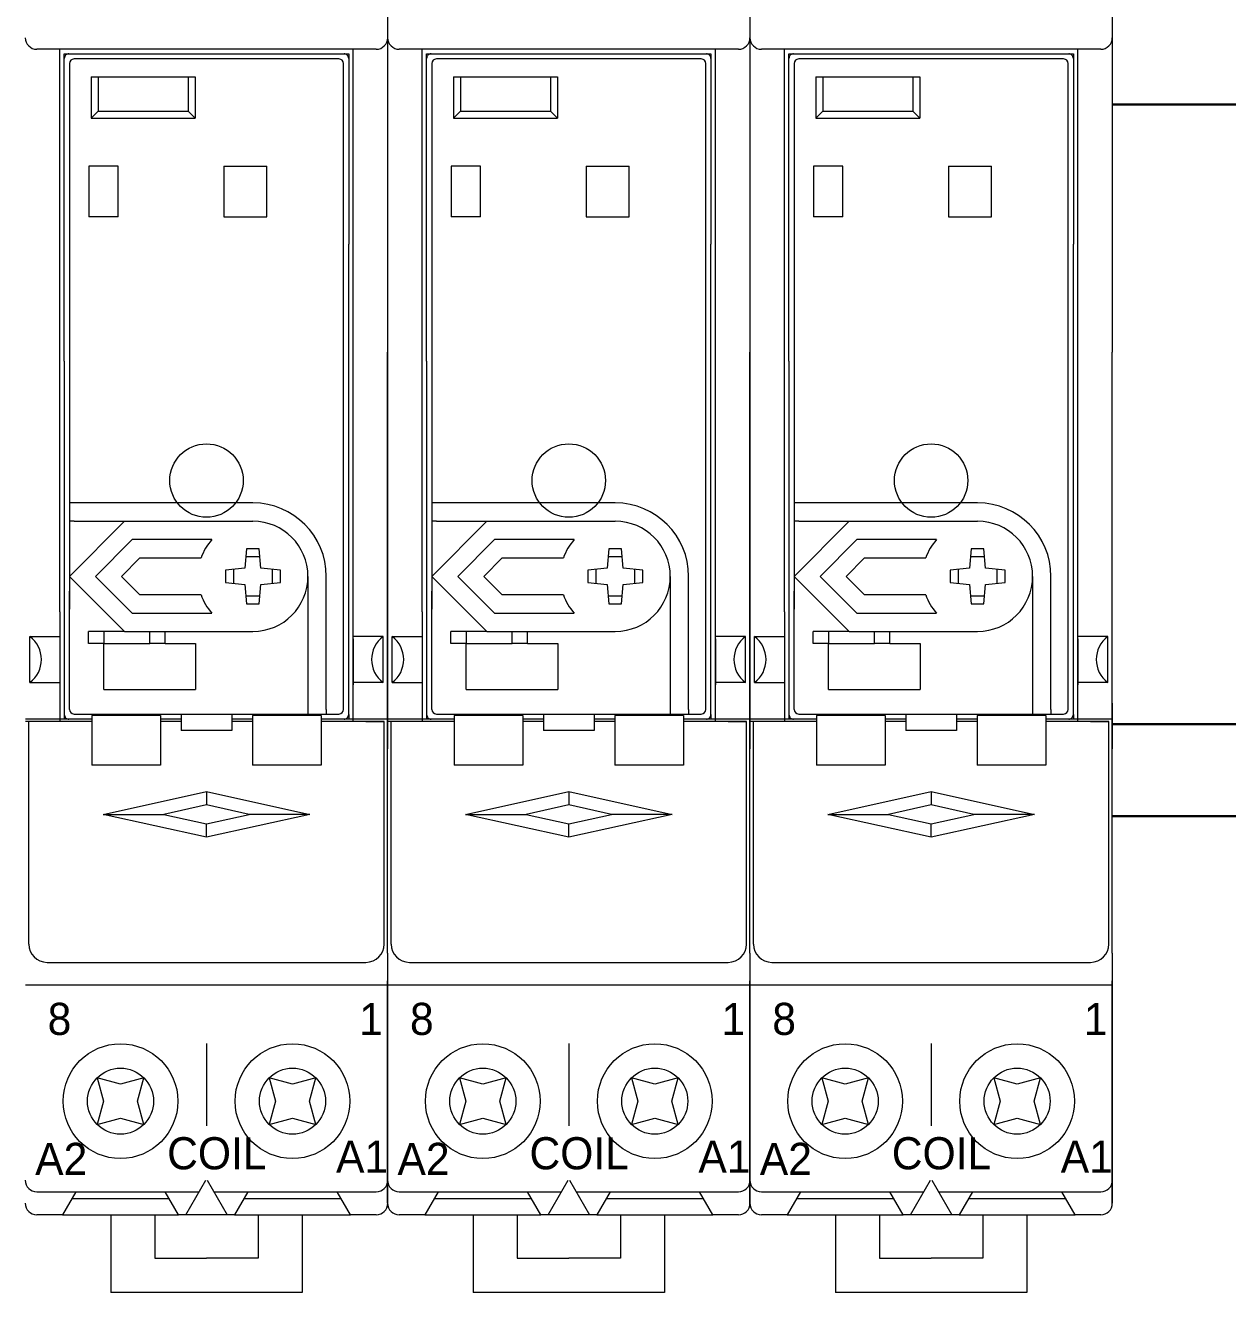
# Model space of a CAD drawing. Header units: millimetres. Extents: x -6000 to 26000, y -6000 to 26000.
# Drawn here: x 97.18 to 104.47, y -2357.63 to -2349.94 of the extents above; entities that cross this region are included whole.
import ezdxf

# ---------------------------------------------------------------- set-up
doc = ezdxf.new("R2010")
doc.units = ezdxf.units.MM
doc.header["$MEASUREMENT"] = 0
doc.linetypes.add('HIDDEN2', pattern=[2.38125, 1.5875, -0.79375])
for name, color, linetype, lineweight in [('Чертеж и Рисунок_Ном._пера__1', 7, 'Continuous', 15), ('Чертеж и Рисунок_Ном._пера__21', 7, 'Continuous', 30), ('Чертеж и Рисунок_Ном._пера__7', 7, 'Continuous', 15)]:
    doc.layers.add(name, color=color, linetype=linetype, lineweight=lineweight)
doc.styles.add('СГЕНЕРИР_СТИЛЬ_3', font='arial.ttf')

msp = doc.modelspace()

# ---------------------------------------------------------------- linework, layer by layer
at = {"layer": 'Чертеж и Рисунок_Ном._пера__21', "color": 7, "linetype": 'Continuous', "lineweight": 30}
for p, q in [((103.7738, -2350.4224), (145.5238, -2350.4224)), ((145.5238, -2354.1808), (103.7738, -2354.1808)), ((145.5238, -2354.7373), (103.7738, -2354.7373))]:
    msp.add_line(p, q, dxfattribs=at)
at = {"layer": 'Чертеж и Рисунок_Ном._пера__7', "color": 7, "linetype": 'Continuous', "lineweight": 15}
for p, q in [((99.3777, -2345.8378), (99.3777, -2351.924)), ((99.3777, -2345.8378), (99.3777, -2351.924)), ((101.5757, -2345.8378), (101.5757, -2351.924)), ((101.5757, -2345.8378), (101.5757, -2351.924)), ((103.7738, -2345.8378), (103.7738, -2351.924)), ((99.3081, -2350.0878), (97.2492, -2350.0878)), ((97.3883, -2353.4994), (97.3883, -2350.0878)), ((99.169, -2354.1639), (99.169, -2350.0878)), ((101.5062, -2350.0878), (99.4473, -2350.0878)), ((99.5864, -2353.4994), (99.5864, -2350.0878)), ((101.3671, -2354.1639), (101.3671, -2350.0878)), ((103.7042, -2350.0878), (101.6453, -2350.0878)), ((101.7844, -2353.4994), (101.7844, -2350.0878)), ((103.5651, -2354.1639), (103.5651, -2350.0878)), ((97.4162, -2350.1435), (97.4162, -2350.1156)), ((97.4162, -2350.1156), (99.1412, -2350.1156)), ((97.4162, -2350.8251), (97.4162, -2350.1435)), ((99.0821, -2350.1469), (97.4753, -2350.1469)), ((99.1134, -2350.1156), (99.1412, -2350.1156)), ((99.1412, -2350.1156), (99.1412, -2350.1435)), ((99.1412, -2350.1156), (99.1412, -2351.2703)), ((99.6142, -2350.1435), (99.6142, -2350.1156)), ((99.6142, -2350.1156), (101.3392, -2350.1156)), ((99.6142, -2350.8251), (99.6142, -2350.1435)), ((101.2801, -2350.1469), (99.6733, -2350.1469)), ((101.3114, -2350.1156), (101.3392, -2350.1156)), ((101.3392, -2350.1156), (101.3392, -2350.1435)), ((101.3392, -2350.1156), (101.3392, -2351.2703)), ((101.8122, -2350.1435), (101.8122, -2350.1156)), ((101.8122, -2350.1156), (103.5373, -2350.1156)), ((101.8122, -2350.8251), (101.8122, -2350.1435)), ((103.4782, -2350.1469), (101.8714, -2350.1469)), ((103.5095, -2350.1156), (103.5373, -2350.1156)), ((103.5373, -2350.1156), (103.5373, -2350.1435)), ((103.5373, -2350.1156), (103.5373, -2351.2703)), ((97.4475, -2350.1748), (97.4475, -2352.8388)), ((99.1099, -2354.0909), (99.1099, -2350.1748)), ((99.6455, -2350.1748), (99.6455, -2352.8388)), ((101.3079, -2354.0909), (101.3079, -2350.1748)), ((101.8435, -2350.1748), (101.8435, -2352.8388)), ((103.506, -2354.0909), (103.506, -2350.1748)), ((97.5796, -2350.2548), (98.2091, -2350.2548)), ((97.5796, -2350.2548), (97.5796, -2350.5052)), ((97.6214, -2350.2548), (97.6214, -2350.4634)), ((98.1674, -2350.2548), (98.1674, -2350.4634)), ((98.2091, -2350.2548), (98.2091, -2350.5052)), ((99.7777, -2350.2548), (100.4072, -2350.2548)), ((99.7777, -2350.2548), (99.7777, -2350.5052)), ((99.8194, -2350.2548), (99.8194, -2350.4634)), ((100.3654, -2350.2548), (100.3654, -2350.4634)), ((100.4072, -2350.2548), (100.4072, -2350.5052)), ((101.9757, -2350.2548), (102.6052, -2350.2548)), ((101.9757, -2350.2548), (101.9757, -2350.5052)), ((102.0174, -2350.2548), (102.0174, -2350.4634)), ((102.5635, -2350.2548), (102.5635, -2350.4634)), ((102.6052, -2350.2548), (102.6052, -2350.5052)), ((97.5796, -2350.5052), (97.6214, -2350.4634)), ((97.6214, -2350.4634), (98.1674, -2350.4634)), ((98.2091, -2350.5052), (98.1674, -2350.4634)), ((99.7777, -2350.5052), (99.8194, -2350.4634)), ((99.8194, -2350.4634), (100.3654, -2350.4634)), ((100.4072, -2350.5052), (100.3654, -2350.4634)), ((101.9757, -2350.5052), (102.0174, -2350.4634)), ((102.0174, -2350.4634), (102.5635, -2350.4634)), ((102.6052, -2350.5052), (102.5635, -2350.4634)), ((97.5796, -2350.5052), (98.2091, -2350.5052)), ((99.7777, -2350.5052), (100.4072, -2350.5052)), ((101.9757, -2350.5052), (102.6052, -2350.5052)), ((97.4162, -2351.2703), (97.4162, -2350.8251)), ((97.7431, -2350.7973), (97.5657, -2350.7973)), ((97.5657, -2350.7973), (97.5657, -2351.1034)), ((97.7431, -2351.1034), (97.7431, -2350.7973)), ((98.383, -2350.7973), (98.6439, -2350.7973)), ((98.383, -2350.7973), (98.383, -2351.1034)), ((98.6439, -2351.1034), (98.6439, -2350.7973)), ((99.6142, -2351.2703), (99.6142, -2350.8251)), ((99.9411, -2350.7973), (99.7638, -2350.7973)), ((99.7638, -2350.7973), (99.7638, -2351.1034)), ((99.9411, -2351.1034), (99.9411, -2350.7973)), ((100.5811, -2350.7973), (100.8419, -2350.7973)), ((100.5811, -2350.7973), (100.5811, -2351.1034)), ((100.8419, -2351.1034), (100.8419, -2350.7973)), ((101.8122, -2351.2703), (101.8122, -2350.8251)), ((102.1392, -2350.7973), (101.9618, -2350.7973)), ((101.9618, -2350.7973), (101.9618, -2351.1034)), ((102.1392, -2351.1034), (102.1392, -2350.7973)), ((102.7791, -2350.7973), (103.0399, -2350.7973)), ((102.7791, -2350.7973), (102.7791, -2351.1034)), ((103.0399, -2351.1034), (103.0399, -2350.7973)), ((97.4472, -2350.8947), (97.4472, -2353.4823)), ((99.1101, -2353.4823), (99.1101, -2350.8947)), ((99.6453, -2350.8947), (99.6453, -2353.4823)), ((101.3082, -2353.4823), (101.3082, -2350.8947)), ((101.8433, -2350.8947), (101.8433, -2353.4823)), ((103.5062, -2353.4823), (103.5062, -2350.8947)), ((97.7431, -2351.1034), (97.5657, -2351.1034)), ((98.383, -2351.1034), (98.6439, -2351.1034)), ((99.9411, -2351.1034), (99.7638, -2351.1034)), ((100.5811, -2351.1034), (100.8419, -2351.1034)), ((102.1392, -2351.1034), (101.9618, -2351.1034)), ((102.7791, -2351.1034), (103.0399, -2351.1034)), ((97.4162, -2351.9798), (97.4162, -2351.2703)), ((99.1412, -2354.1222), (99.1412, -2351.2703)), ((99.6142, -2351.9798), (99.6142, -2351.2703)), ((101.3392, -2354.1222), (101.3392, -2351.2703)), ((101.8122, -2351.9798), (101.8122, -2351.2703)), ((103.5373, -2354.1222), (103.5373, -2351.2703)), ((99.3777, -2355.569), (99.3777, -2351.924)), ((99.3777, -2351.924), (99.3777, -2354.1918)), ((101.5757, -2355.569), (101.5757, -2351.924)), ((101.5757, -2351.924), (101.5757, -2354.1918)), ((103.7738, -2355.569), (103.7738, -2351.924)), ((97.4162, -2351.9798), (97.4162, -2354.15)), ((99.6142, -2351.9798), (99.6142, -2354.15)), ((101.8122, -2351.9798), (101.8122, -2354.15)), ((97.4753, -2352.8388), (97.4475, -2352.8388)), ((97.4475, -2352.8388), (97.4475, -2352.9501)), ((98.5604, -2352.8388), (97.4753, -2352.8388)), ((99.6733, -2352.8388), (99.6455, -2352.8388)), ((99.6455, -2352.8388), (99.6455, -2352.9501)), ((100.7584, -2352.8388), (99.6733, -2352.8388)), ((101.8714, -2352.8388), (101.8435, -2352.8388)), ((101.8435, -2352.8388), (101.8435, -2352.9501)), ((102.9565, -2352.8388), (101.8714, -2352.8388)), ((97.4753, -2352.9501), (97.4475, -2352.9501)), ((97.4475, -2352.9501), (97.4475, -2353.284)), ((97.4475, -2353.284), (97.7813, -2352.9501)), ((97.4753, -2352.9501), (98.5604, -2352.9501)), ((99.6733, -2352.9501), (99.6455, -2352.9501)), ((99.6455, -2352.9501), (99.6455, -2353.284)), ((99.6455, -2353.284), (99.9794, -2352.9501)), ((99.6733, -2352.9501), (100.7584, -2352.9501)), ((101.8714, -2352.9501), (101.8435, -2352.9501)), ((101.8435, -2352.9501), (101.8435, -2353.284)), ((101.8435, -2353.284), (102.1774, -2352.9501)), ((101.8714, -2352.9501), (102.9565, -2352.9501)), ((97.8275, -2353.0614), (97.6049, -2353.284)), ((98.3115, -2353.0614), (97.8275, -2353.0614)), ((100.0255, -2353.0614), (99.8029, -2353.284)), ((100.5096, -2353.0614), (100.0255, -2353.0614)), ((102.2235, -2353.0614), (102.0009, -2353.284)), ((102.7076, -2353.0614), (102.2235, -2353.0614)), ((98.5221, -2353.1171), (98.5118, -2353.2354)), ((98.6029, -2353.1655), (98.5179, -2353.1655)), ((98.5987, -2353.1171), (98.5221, -2353.1171)), ((98.609, -2353.2354), (98.5987, -2353.1171)), ((100.7202, -2353.1171), (100.7098, -2353.2354)), ((100.8009, -2353.1655), (100.7159, -2353.1655)), ((100.7967, -2353.1171), (100.7202, -2353.1171)), ((100.807, -2353.2354), (100.7967, -2353.1171)), ((102.9182, -2353.1171), (102.9079, -2353.2354)), ((102.999, -2353.1655), (102.914, -2353.1655)), ((102.9947, -2353.1171), (102.9182, -2353.1171)), ((103.0051, -2353.2354), (102.9947, -2353.1171)), ((97.7623, -2353.284), (97.8735, -2353.1727)), ((97.8735, -2353.1727), (98.2456, -2353.1727)), ((98.5118, -2353.2354), (98.3935, -2353.2458)), ((98.3935, -2353.2458), (98.3935, -2353.3223)), ((98.4419, -2353.2415), (98.4419, -2353.3265)), ((98.7273, -2353.2458), (98.609, -2353.2354)), ((98.6789, -2353.3265), (98.6789, -2353.2415)), ((98.7273, -2353.3223), (98.7273, -2353.2458)), ((99.9603, -2353.284), (100.0716, -2353.1727)), ((100.0716, -2353.1727), (100.4437, -2353.1727)), ((100.7098, -2353.2354), (100.5915, -2353.2458)), ((100.5915, -2353.2458), (100.5915, -2353.3223)), ((100.64, -2353.2415), (100.64, -2353.3265)), ((100.9254, -2353.2458), (100.807, -2353.2354)), ((100.8769, -2353.3265), (100.8769, -2353.2415)), ((100.9254, -2353.3223), (100.9254, -2353.2458)), ((102.1583, -2353.284), (102.2696, -2353.1727)), ((102.2696, -2353.1727), (102.6417, -2353.1727)), ((102.9079, -2353.2354), (102.7895, -2353.2458)), ((102.7895, -2353.2458), (102.7895, -2353.3223)), ((102.838, -2353.2415), (102.838, -2353.3265)), ((103.1234, -2353.2458), (103.0051, -2353.2354)), ((103.075, -2353.3265), (103.075, -2353.2415)), ((103.1234, -2353.3223), (103.1234, -2353.2458)), ((97.4475, -2353.284), (97.4475, -2353.3743)), ((97.4475, -2353.284), (97.7813, -2353.6179)), ((97.6049, -2353.284), (97.8275, -2353.5066)), ((97.8735, -2353.3953), (97.7623, -2353.284)), ((98.3935, -2353.3223), (98.5118, -2353.3326)), ((98.609, -2353.3326), (98.7273, -2353.3223)), ((98.8943, -2353.284), (98.8943, -2354.0909)), ((99.0056, -2354.0909), (99.0056, -2353.284)), ((99.6455, -2353.284), (99.6455, -2353.3743)), ((99.6455, -2353.284), (99.9794, -2353.6179)), ((99.8029, -2353.284), (100.0255, -2353.5066)), ((100.0716, -2353.3953), (99.9603, -2353.284)), ((100.5915, -2353.3223), (100.7098, -2353.3326)), ((100.807, -2353.3326), (100.9254, -2353.3223)), ((101.0923, -2353.284), (101.0923, -2354.0909)), ((101.2036, -2354.0909), (101.2036, -2353.284)), ((101.8435, -2353.284), (101.8435, -2353.3743)), ((101.8435, -2353.284), (102.1774, -2353.6179)), ((102.0009, -2353.284), (102.2235, -2353.5066)), ((102.2696, -2353.3953), (102.1583, -2353.284)), ((102.7895, -2353.3223), (102.9079, -2353.3326)), ((103.0051, -2353.3326), (103.1234, -2353.3223)), ((103.2904, -2353.284), (103.2904, -2354.0909)), ((103.4016, -2354.0909), (103.4016, -2353.284)), ((97.4475, -2354.0909), (97.4475, -2353.3743)), ((98.2456, -2353.3953), (97.8735, -2353.3953)), ((98.5118, -2353.3326), (98.5221, -2353.451)), ((98.5987, -2353.451), (98.609, -2353.3326)), ((99.6455, -2354.0909), (99.6455, -2353.3743)), ((100.4437, -2353.3953), (100.0716, -2353.3953)), ((100.7098, -2353.3326), (100.7202, -2353.451)), ((100.7967, -2353.451), (100.807, -2353.3326)), ((101.8435, -2354.0909), (101.8435, -2353.3743)), ((102.6417, -2353.3953), (102.2696, -2353.3953)), ((102.9079, -2353.3326), (102.9182, -2353.451)), ((102.9947, -2353.451), (103.0051, -2353.3326)), ((98.5179, -2353.4025), (98.6029, -2353.4025)), ((98.5221, -2353.451), (98.5987, -2353.451)), ((100.7159, -2353.4025), (100.8009, -2353.4025)), ((100.7202, -2353.451), (100.7967, -2353.451)), ((102.914, -2353.4025), (102.999, -2353.4025)), ((102.9182, -2353.451), (102.9947, -2353.451)), ((97.3883, -2353.4994), (97.3883, -2354.1639)), ((97.8275, -2353.5066), (98.3115, -2353.5066)), ((99.5864, -2353.4994), (99.5864, -2354.1639)), ((100.0255, -2353.5066), (100.5096, -2353.5066)), ((101.7844, -2353.4994), (101.7844, -2354.1639)), ((102.2235, -2353.5066), (102.7076, -2353.5066)), ((97.6561, -2353.6179), (97.563, -2353.6179)), ((97.563, -2353.6909), (97.563, -2353.6179)), ((97.6561, -2353.6179), (97.6561, -2353.6909)), ((97.7813, -2353.6179), (97.6561, -2353.6179)), ((97.7813, -2353.6179), (98.5604, -2353.6179)), ((97.9344, -2353.6909), (97.9344, -2353.6179)), ((98.0276, -2353.6909), (98.0276, -2353.6179)), ((99.8542, -2353.6179), (99.761, -2353.6179)), ((99.761, -2353.6909), (99.761, -2353.6179)), ((99.8542, -2353.6179), (99.8542, -2353.6909)), ((99.9794, -2353.6179), (99.8542, -2353.6179)), ((99.9794, -2353.6179), (100.7584, -2353.6179)), ((100.1324, -2353.6909), (100.1324, -2353.6179)), ((100.2256, -2353.6909), (100.2256, -2353.6179)), ((102.0522, -2353.6179), (101.959, -2353.6179)), ((101.959, -2353.6909), (101.959, -2353.6179)), ((102.0522, -2353.6179), (102.0522, -2353.6909)), ((102.1774, -2353.6179), (102.0522, -2353.6179)), ((102.1774, -2353.6179), (102.9565, -2353.6179)), ((102.3305, -2353.6909), (102.3305, -2353.6179)), ((102.4236, -2353.6909), (102.4236, -2353.6179)), ((97.2075, -2353.9274), (97.2075, -2353.6492)), ((97.2075, -2353.6492), (97.3883, -2353.6492)), ((97.6561, -2353.6909), (97.563, -2353.6909)), ((97.6561, -2353.6909), (97.9344, -2353.6909)), ((97.6561, -2353.9692), (97.6561, -2353.6909)), ((98.0276, -2353.6909), (97.9344, -2353.6909)), ((98.0276, -2353.6909), (98.1353, -2353.6909)), ((98.1353, -2353.6909), (98.2126, -2353.6909)), ((98.2126, -2353.6909), (98.2126, -2353.9692)), ((99.3499, -2353.6492), (99.169, -2353.6492)), ((99.169, -2353.6631), (99.169, -2353.9413)), ((99.3499, -2353.9274), (99.3499, -2353.6492)), ((99.4055, -2353.9274), (99.4055, -2353.6492)), ((99.4055, -2353.6492), (99.5864, -2353.6492)), ((99.8542, -2353.6909), (99.761, -2353.6909)), ((99.8542, -2353.6909), (100.1324, -2353.6909)), ((99.8542, -2353.9692), (99.8542, -2353.6909)), ((100.2256, -2353.6909), (100.1324, -2353.6909)), ((100.2256, -2353.6909), (100.3334, -2353.6909)), ((100.3334, -2353.6909), (100.4106, -2353.6909)), ((100.4106, -2353.6909), (100.4106, -2353.9692)), ((101.5479, -2353.6492), (101.3671, -2353.6492)), ((101.3671, -2353.6631), (101.3671, -2353.9413)), ((101.5479, -2353.9274), (101.5479, -2353.6492)), ((101.6036, -2353.9274), (101.6036, -2353.6492)), ((101.6036, -2353.6492), (101.7844, -2353.6492)), ((102.0522, -2353.6909), (101.959, -2353.6909)), ((102.0522, -2353.6909), (102.3305, -2353.6909)), ((102.0522, -2353.9692), (102.0522, -2353.6909)), ((102.4236, -2353.6909), (102.3305, -2353.6909)), ((102.4236, -2353.6909), (102.5314, -2353.6909)), ((102.5314, -2353.6909), (102.6087, -2353.6909)), ((102.6087, -2353.6909), (102.6087, -2353.9692)), ((103.746, -2353.6492), (103.5651, -2353.6492)), ((103.5651, -2353.6631), (103.5651, -2353.9413)), ((103.746, -2353.9274), (103.746, -2353.6492)), ((97.2075, -2353.9274), (97.3883, -2353.9274)), ((99.3499, -2353.9274), (99.169, -2353.9274)), ((99.4055, -2353.9274), (99.5864, -2353.9274)), ((101.5479, -2353.9274), (101.3671, -2353.9274)), ((101.6036, -2353.9274), (101.7844, -2353.9274)), ((103.746, -2353.9274), (103.5651, -2353.9274)), ((97.6561, -2353.9692), (98.2099, -2353.9692)), ((98.2099, -2353.9692), (98.2126, -2353.9692)), ((99.8542, -2353.9692), (100.4079, -2353.9692)), ((100.4079, -2353.9692), (100.4106, -2353.9692)), ((102.0522, -2353.9692), (102.606, -2353.9692)), ((102.606, -2353.9692), (102.6087, -2353.9692)), ((98.8943, -2354.0909), (98.8943, -2354.1187)), ((99.0056, -2354.0909), (99.0056, -2354.1187)), ((99.3777, -2354.0526), (99.3777, -2354.1918)), ((101.0923, -2354.0909), (101.0923, -2354.1187)), ((101.2036, -2354.0909), (101.2036, -2354.1187)), ((101.5757, -2354.0526), (101.5757, -2354.1918)), ((103.2904, -2354.0909), (103.2904, -2354.1187)), ((103.4016, -2354.0909), (103.4016, -2354.1187)), ((103.7738, -2354.0526), (103.7738, -2354.1918)), ((97.5831, -2354.15), (97.1797, -2354.15)), ((97.5831, -2354.1639), (97.1797, -2354.1639)), ((97.3118, -2354.1639), (97.2005, -2354.1639)), ((97.2005, -2354.7204), (97.2005, -2354.1639)), ((97.5831, -2354.1639), (97.3118, -2354.1639)), ((97.5831, -2354.15), (97.4162, -2354.15)), ((97.4753, -2354.1187), (98.25, -2354.1187)), ((97.5831, -2354.127), (97.5831, -2354.4283)), ((98.0005, -2354.127), (97.5831, -2354.127)), ((98.0005, -2354.127), (98.0005, -2354.4283)), ((98.1257, -2354.15), (98.0005, -2354.15)), ((98.1257, -2354.1639), (98.0005, -2354.1639)), ((98.1257, -2354.1639), (98.0005, -2354.1639)), ((98.1257, -2354.1221), (98.1257, -2354.2196)), ((98.4317, -2354.1221), (98.1257, -2354.1221)), ((98.25, -2354.1187), (98.8943, -2354.1187)), ((98.4317, -2354.1221), (98.4317, -2354.2196)), ((98.5569, -2354.15), (98.4317, -2354.15)), ((98.5569, -2354.15), (98.4317, -2354.15)), ((98.5569, -2354.1639), (98.4317, -2354.1639)), ((98.5569, -2354.1639), (98.4317, -2354.1639)), ((98.9743, -2354.127), (98.5569, -2354.127)), ((98.5569, -2354.127), (98.5569, -2354.4283)), ((98.8943, -2354.1187), (99.0056, -2354.1187)), ((98.9743, -2354.127), (98.9743, -2354.4283)), ((99.1412, -2354.15), (98.9743, -2354.15)), ((99.3777, -2354.15), (98.9743, -2354.15)), ((99.3568, -2354.1639), (98.9743, -2354.1639)), ((99.2455, -2354.1639), (98.9743, -2354.1639)), ((99.0056, -2354.1187), (99.0821, -2354.1187)), ((99.1412, -2354.1222), (99.1412, -2354.15)), ((99.2455, -2354.1639), (99.3568, -2354.1639)), ((99.3568, -2354.7204), (99.3568, -2354.1639)), ((99.7811, -2354.15), (99.3777, -2354.15)), ((99.7811, -2354.1639), (99.3777, -2354.1639)), ((99.5099, -2354.1639), (99.3986, -2354.1639)), ((99.3986, -2354.7204), (99.3986, -2354.1639)), ((99.7811, -2354.1639), (99.5099, -2354.1639)), ((99.7811, -2354.15), (99.6142, -2354.15)), ((99.6733, -2354.1187), (100.448, -2354.1187)), ((99.7811, -2354.127), (99.7811, -2354.4283)), ((100.1985, -2354.127), (99.7811, -2354.127)), ((100.1985, -2354.127), (100.1985, -2354.4283)), ((100.3237, -2354.15), (100.1985, -2354.15)), ((100.3237, -2354.1639), (100.1985, -2354.1639)), ((100.3237, -2354.1639), (100.1985, -2354.1639)), ((100.3237, -2354.1221), (100.3237, -2354.2196)), ((100.6298, -2354.1221), (100.3237, -2354.1221)), ((100.448, -2354.1187), (101.0923, -2354.1187)), ((100.6298, -2354.1221), (100.6298, -2354.2196)), ((100.755, -2354.15), (100.6298, -2354.15)), ((100.755, -2354.15), (100.6298, -2354.15)), ((100.755, -2354.1639), (100.6298, -2354.1639)), ((100.755, -2354.1639), (100.6298, -2354.1639)), ((101.1723, -2354.127), (100.755, -2354.127)), ((100.755, -2354.127), (100.755, -2354.4283)), ((101.0923, -2354.1187), (101.2036, -2354.1187)), ((101.1723, -2354.127), (101.1723, -2354.4283)), ((101.3392, -2354.15), (101.1723, -2354.15)), ((101.5757, -2354.15), (101.1723, -2354.15)), ((101.5549, -2354.1639), (101.1723, -2354.1639)), ((101.4436, -2354.1639), (101.1723, -2354.1639)), ((101.2036, -2354.1187), (101.2801, -2354.1187)), ((101.3392, -2354.1222), (101.3392, -2354.15)), ((101.4436, -2354.1639), (101.5549, -2354.1639)), ((101.5549, -2354.7204), (101.5549, -2354.1639)), ((101.9792, -2354.15), (101.5757, -2354.15)), ((101.9792, -2354.1639), (101.5757, -2354.1639)), ((101.7079, -2354.1639), (101.5966, -2354.1639)), ((101.5966, -2354.7204), (101.5966, -2354.1639)), ((101.9792, -2354.1639), (101.7079, -2354.1639)), ((101.9792, -2354.15), (101.8122, -2354.15)), ((101.8714, -2354.1187), (102.646, -2354.1187)), ((101.9792, -2354.127), (101.9792, -2354.4283)), ((102.3965, -2354.127), (101.9792, -2354.127)), ((102.3965, -2354.127), (102.3965, -2354.4283)), ((102.5217, -2354.15), (102.3965, -2354.15)), ((102.5217, -2354.1639), (102.3965, -2354.1639)), ((102.5217, -2354.1639), (102.3965, -2354.1639)), ((102.5217, -2354.1221), (102.5217, -2354.2196)), ((102.8278, -2354.1221), (102.5217, -2354.1221)), ((102.646, -2354.1187), (103.2904, -2354.1187)), ((102.8278, -2354.1221), (102.8278, -2354.2196)), ((102.953, -2354.15), (102.8278, -2354.15)), ((102.953, -2354.15), (102.8278, -2354.15)), ((102.953, -2354.1639), (102.8278, -2354.1639)), ((102.953, -2354.1639), (102.8278, -2354.1639)), ((103.3703, -2354.127), (102.953, -2354.127)), ((102.953, -2354.127), (102.953, -2354.4283)), ((103.2904, -2354.1187), (103.4016, -2354.1187)), ((103.3703, -2354.127), (103.3703, -2354.4283)), ((103.5373, -2354.15), (103.3703, -2354.15)), ((103.7738, -2354.15), (103.3703, -2354.15)), ((103.7529, -2354.1639), (103.3703, -2354.1639)), ((103.6416, -2354.1639), (103.3703, -2354.1639)), ((103.4016, -2354.1187), (103.4782, -2354.1187)), ((103.5373, -2354.1222), (103.5373, -2354.15)), ((103.6416, -2354.1639), (103.7529, -2354.1639)), ((103.7529, -2354.7204), (103.7529, -2354.1639)), ((98.4317, -2354.2196), (98.1257, -2354.2196)), ((99.3777, -2354.1918), (99.3777, -2354.3309)), ((99.3777, -2354.1918), (99.3777, -2354.3309)), ((100.6298, -2354.2196), (100.3237, -2354.2196)), ((101.5757, -2354.1918), (101.5757, -2354.3309)), ((101.5757, -2354.1918), (101.5757, -2354.3309)), ((102.8278, -2354.2196), (102.5217, -2354.2196)), ((103.7738, -2354.1918), (103.7738, -2354.3309)), ((99.3777, -2355.569), (99.3777, -2354.2474)), ((101.5757, -2355.569), (101.5757, -2354.2474)), ((98.0005, -2354.4283), (97.5831, -2354.4283)), ((98.9743, -2354.4283), (98.5569, -2354.4283)), ((100.1985, -2354.4283), (99.7811, -2354.4283)), ((101.1723, -2354.4283), (100.755, -2354.4283)), ((102.3965, -2354.4283), (101.9792, -2354.4283)), ((103.3703, -2354.4283), (102.953, -2354.4283)), ((97.6527, -2354.7274), (98.2787, -2354.5882)), ((98.2787, -2354.5882), (98.9047, -2354.7274)), ((98.2787, -2354.5882), (98.2787, -2354.6696)), ((99.8507, -2354.7274), (100.4767, -2354.5882)), ((100.4767, -2354.5882), (101.1027, -2354.7274)), ((100.4767, -2354.5882), (100.4767, -2354.6696)), ((102.0487, -2354.7274), (102.6748, -2354.5882)), ((102.6748, -2354.5882), (103.3008, -2354.7274)), ((102.6748, -2354.5882), (102.6748, -2354.6696)), ((98.2787, -2354.6696), (98.019, -2354.7274)), ((98.5384, -2354.7274), (98.2787, -2354.6696)), ((100.4767, -2354.6696), (100.217, -2354.7274)), ((100.7364, -2354.7274), (100.4767, -2354.6696)), ((102.6748, -2354.6696), (102.4151, -2354.7274)), ((102.9344, -2354.7274), (102.6748, -2354.6696)), ((97.2005, -2355.5134), (97.2005, -2354.7204)), ((98.2787, -2354.8665), (97.6527, -2354.7274)), ((97.6527, -2354.7274), (98.019, -2354.7274)), ((98.019, -2354.7274), (98.2787, -2354.7851)), ((98.9047, -2354.7274), (98.2787, -2354.8665)), ((98.2787, -2354.7851), (98.5384, -2354.7274)), ((98.9047, -2354.7274), (98.5384, -2354.7274)), ((99.3568, -2355.5134), (99.3568, -2354.7204)), ((99.3986, -2355.5134), (99.3986, -2354.7204)), ((100.4767, -2354.8665), (99.8507, -2354.7274)), ((99.8507, -2354.7274), (100.217, -2354.7274)), ((100.217, -2354.7274), (100.4767, -2354.7851)), ((101.1027, -2354.7274), (100.4767, -2354.8665)), ((100.4767, -2354.7851), (100.7364, -2354.7274)), ((101.1027, -2354.7274), (100.7364, -2354.7274)), ((101.5549, -2355.5134), (101.5549, -2354.7204)), ((101.5966, -2355.5134), (101.5966, -2354.7204)), ((102.6748, -2354.8665), (102.0487, -2354.7274)), ((102.0487, -2354.7274), (102.4151, -2354.7274)), ((102.4151, -2354.7274), (102.6748, -2354.7851)), ((103.3008, -2354.7274), (102.6748, -2354.8665)), ((102.6748, -2354.7851), (102.9344, -2354.7274)), ((103.3008, -2354.7274), (102.9344, -2354.7274)), ((103.7529, -2355.5134), (103.7529, -2354.7204)), ((98.2787, -2354.8665), (98.2787, -2354.7851)), ((100.4767, -2354.8665), (100.4767, -2354.7851)), ((102.6748, -2354.8665), (102.6748, -2354.7851)), ((97.3118, -2355.6246), (99.2456, -2355.6246)), ((99.3777, -2355.569), (99.3777, -2357.0854)), ((99.3777, -2355.569), (99.3777, -2357.0854)), ((99.5099, -2355.6246), (101.4436, -2355.6246)), ((101.5757, -2355.569), (101.5757, -2357.0854)), ((101.5757, -2355.569), (101.5757, -2357.0854)), ((101.7079, -2355.6246), (103.6417, -2355.6246)), ((103.7738, -2355.569), (103.7738, -2357.0854)), ((99.3777, -2355.7638), (97.1797, -2355.7638)), ((99.3777, -2355.7638), (97.1797, -2355.7638)), ((99.3777, -2355.8181), (99.3777, -2355.7359)), ((99.3777, -2355.7359), (99.3777, -2355.8181)), ((101.5757, -2355.7638), (99.3777, -2355.7638)), ((101.5757, -2355.7638), (99.3777, -2355.7638)), ((101.5757, -2355.8181), (101.5757, -2355.7359)), ((101.5757, -2355.7359), (101.5757, -2355.8181)), ((103.7738, -2355.7638), (101.5757, -2355.7638)), ((103.7738, -2355.7638), (101.5757, -2355.7638)), ((103.7738, -2355.8181), (103.7738, -2355.7359)), ((99.3777, -2356.9463), (99.3777, -2355.8181)), ((99.3777, -2355.8181), (99.3777, -2356.9463)), ((101.5757, -2356.9463), (101.5757, -2355.8181)), ((101.5757, -2355.8181), (101.5757, -2356.9463)), ((103.7738, -2356.9463), (103.7738, -2355.8181)), ((98.2787, -2356.1169), (98.2787, -2356.6151)), ((100.4767, -2356.1169), (100.4767, -2356.6151)), ((102.6748, -2356.1169), (102.6748, -2356.6151)), ((97.6154, -2356.3247), (97.6533, -2356.4663)), ((97.757, -2356.3626), (97.6154, -2356.3247)), ((97.8987, -2356.3247), (97.757, -2356.3626)), ((97.8607, -2356.4663), (97.8987, -2356.3247)), ((98.8004, -2356.3626), (98.6587, -2356.3247)), ((98.6587, -2356.3247), (98.6967, -2356.4663)), ((98.942, -2356.3247), (98.8004, -2356.3626)), ((98.9041, -2356.4663), (98.942, -2356.3247)), ((99.8134, -2356.3247), (99.8513, -2356.4663)), ((99.955, -2356.3626), (99.8134, -2356.3247)), ((100.0967, -2356.3247), (99.955, -2356.3626)), ((100.0587, -2356.4663), (100.0967, -2356.3247)), ((100.9984, -2356.3626), (100.8568, -2356.3247)), ((100.8568, -2356.3247), (100.8947, -2356.4663)), ((101.1401, -2356.3247), (100.9984, -2356.3626)), ((101.1021, -2356.4663), (101.1401, -2356.3247)), ((102.0114, -2356.3247), (102.0494, -2356.4663)), ((102.1531, -2356.3626), (102.0114, -2356.3247)), ((102.2947, -2356.3247), (102.1531, -2356.3626)), ((102.2568, -2356.4663), (102.2947, -2356.3247)), ((103.1964, -2356.3626), (103.0548, -2356.3247)), ((103.0548, -2356.3247), (103.0928, -2356.4663)), ((103.3381, -2356.3247), (103.1964, -2356.3626)), ((103.3001, -2356.4663), (103.3381, -2356.3247)), ((97.6533, -2356.4663), (97.6154, -2356.608)), ((97.8987, -2356.608), (97.8607, -2356.4663)), ((98.6967, -2356.4663), (98.6587, -2356.608)), ((98.942, -2356.608), (98.9041, -2356.4663)), ((99.8513, -2356.4663), (99.8134, -2356.608)), ((100.0967, -2356.608), (100.0587, -2356.4663)), ((100.8947, -2356.4663), (100.8568, -2356.608)), ((101.1401, -2356.608), (101.1021, -2356.4663)), ((102.0494, -2356.4663), (102.0114, -2356.608)), ((102.2947, -2356.608), (102.2568, -2356.4663)), ((103.0928, -2356.4663), (103.0548, -2356.608)), ((103.3381, -2356.608), (103.3001, -2356.4663)), ((97.6154, -2356.608), (97.757, -2356.57)), ((97.757, -2356.57), (97.8987, -2356.608)), ((98.6587, -2356.608), (98.8004, -2356.57)), ((98.8004, -2356.57), (98.942, -2356.608)), ((99.8134, -2356.608), (99.955, -2356.57)), ((99.955, -2356.57), (100.0967, -2356.608)), ((100.8568, -2356.608), (100.9984, -2356.57)), ((100.9984, -2356.57), (101.1401, -2356.608)), ((102.0114, -2356.608), (102.1531, -2356.57)), ((102.1531, -2356.57), (102.2947, -2356.608)), ((103.0548, -2356.608), (103.1964, -2356.57)), ((103.1964, -2356.57), (103.3381, -2356.608)), ((98.1535, -2357.1549), (98.274, -2356.9463)), ((98.2834, -2356.9463), (98.4039, -2357.1549)), ((99.3777, -2357.0854), (99.3777, -2356.9463)), ((99.3777, -2356.9463), (99.3777, -2357.0854)), ((100.3515, -2357.1549), (100.472, -2356.9463)), ((100.4815, -2356.9463), (100.6019, -2357.1549)), ((101.5757, -2357.0854), (101.5757, -2356.9463)), ((101.5757, -2356.9463), (101.5757, -2357.0854)), ((102.5496, -2357.1549), (102.67, -2356.9463)), ((102.6795, -2356.9463), (102.8, -2357.1549)), ((103.7738, -2357.0854), (103.7738, -2356.9463)), ((97.2492, -2357.0158), (98.2338, -2357.0158)), ((97.4857, -2357.0158), (97.4054, -2357.1549)), ((98.0524, -2357.0575), (97.4616, -2357.0575)), ((98.1086, -2357.1549), (98.0283, -2357.0158)), ((98.3236, -2357.0158), (99.3081, -2357.0158)), ((98.5291, -2357.0158), (98.4488, -2357.1549)), ((99.0957, -2357.0575), (98.505, -2357.0575)), ((99.152, -2357.1549), (99.0717, -2357.0158)), ((99.4473, -2357.0158), (100.4318, -2357.0158)), ((99.6838, -2357.0158), (99.6034, -2357.1549)), ((100.2504, -2357.0575), (99.6597, -2357.0575)), ((100.3066, -2357.1549), (100.2263, -2357.0158)), ((100.5216, -2357.0158), (101.5062, -2357.0158)), ((100.7271, -2357.0158), (100.6468, -2357.1549)), ((101.2938, -2357.0575), (100.703, -2357.0575)), ((101.35, -2357.1549), (101.2697, -2357.0158)), ((101.6453, -2357.0158), (102.6299, -2357.0158)), ((101.8818, -2357.0158), (101.8015, -2357.1549)), ((102.4485, -2357.0575), (101.8577, -2357.0575)), ((102.5047, -2357.1549), (102.4244, -2357.0158)), ((102.7196, -2357.0158), (103.7042, -2357.0158)), ((102.9252, -2357.0158), (102.8449, -2357.1549)), ((103.4918, -2357.0575), (102.9011, -2357.0575)), ((103.548, -2357.1549), (103.4677, -2357.0158)), ((97.4054, -2357.1549), (97.2492, -2357.1549)), ((97.4054, -2357.1549), (98.1086, -2357.1549)), ((97.6986, -2357.1549), (97.6986, -2357.6274)), ((97.9657, -2357.1549), (97.9657, -2357.4192)), ((98.1535, -2357.1549), (98.1086, -2357.1549)), ((98.4039, -2357.1549), (98.1535, -2357.1549)), ((98.4488, -2357.1549), (98.4039, -2357.1549)), ((98.4488, -2357.1549), (99.152, -2357.1549)), ((98.5917, -2357.1549), (98.5917, -2357.4192)), ((98.8588, -2357.1549), (98.8588, -2357.6274)), ((99.3081, -2357.1549), (99.152, -2357.1549)), ((99.6034, -2357.1549), (99.4473, -2357.1549)), ((99.6034, -2357.1549), (100.3066, -2357.1549)), ((99.8966, -2357.1549), (99.8966, -2357.6274)), ((100.1637, -2357.1549), (100.1637, -2357.4192)), ((100.3515, -2357.1549), (100.3066, -2357.1549)), ((100.6019, -2357.1549), (100.3515, -2357.1549)), ((100.6468, -2357.1549), (100.6019, -2357.1549)), ((100.6468, -2357.1549), (101.35, -2357.1549)), ((100.7897, -2357.1549), (100.7897, -2357.4192)), ((101.0568, -2357.1549), (101.0568, -2357.6274)), ((101.5062, -2357.1549), (101.35, -2357.1549)), ((101.8015, -2357.1549), (101.6453, -2357.1549)), ((101.8015, -2357.1549), (102.5047, -2357.1549)), ((102.0946, -2357.1549), (102.0946, -2357.6274)), ((102.3618, -2357.1549), (102.3618, -2357.4192)), ((102.5496, -2357.1549), (102.5047, -2357.1549)), ((102.8, -2357.1549), (102.5496, -2357.1549)), ((102.8449, -2357.1549), (102.8, -2357.1549)), ((102.8449, -2357.1549), (103.548, -2357.1549)), ((102.9878, -2357.1549), (102.9878, -2357.4192)), ((103.2549, -2357.1549), (103.2549, -2357.6274)), ((103.7042, -2357.1549), (103.548, -2357.1549)), ((97.9657, -2357.4192), (98.2787, -2357.4192)), ((98.5917, -2357.4192), (98.2787, -2357.4192)), ((100.1637, -2357.4192), (100.4767, -2357.4192)), ((100.7897, -2357.4192), (100.4767, -2357.4192)), ((102.3618, -2357.4192), (102.6748, -2357.4192)), ((102.9878, -2357.4192), (102.6748, -2357.4192)), ((98.8588, -2357.6274), (97.6986, -2357.6274)), ((101.0568, -2357.6274), (99.8966, -2357.6274)), ((103.2549, -2357.6274), (102.0946, -2357.6274))]:
    msp.add_line(p, q, dxfattribs=at)
at = {"layer": 'Чертеж и Рисунок_Ном._пера__7', "color": 7, "linetype": 'HIDDEN2', "lineweight": 15}
for centre in [(98.2787, -2352.7032), (100.4767, -2352.7032), (102.6748, -2352.7032)]:
    msp.add_circle(centre, 0.2226, dxfattribs=at)
at = {"layer": 'Чертеж и Рисунок_Ном._пера__7', "color": 7, "linetype": 'Continuous', "lineweight": 15}
for centre, radius in [((97.757, -2356.4663), 0.3478), ((98.8004, -2356.4663), 0.3478), ((99.955, -2356.4663), 0.3478), ((100.9984, -2356.4663), 0.3478), ((102.1531, -2356.4663), 0.3478), ((103.1964, -2356.4663), 0.3478), ((97.757, -2356.4663), 0.2003), ((98.8004, -2356.4663), 0.2003), ((99.955, -2356.4663), 0.2003), ((100.9984, -2356.4663), 0.2003), ((102.1531, -2356.4663), 0.2003), ((103.1964, -2356.4663), 0.2003)]:
    msp.add_circle(centre, radius, dxfattribs=at)
for centre, radius, start, end in [((97.2492, -2350.0183), 0.0696, 180, 270), ((99.3082, -2350.0183), 0.0696, 270, 0), ((99.4473, -2350.0183), 0.0696, 180, 270), ((101.5062, -2350.0183), 0.0696, 270, 0), ((101.6453, -2350.0183), 0.0696, 180, 270), ((103.7042, -2350.0183), 0.0696, 270, 0), ((97.444, -2350.1435), 0.0278, 89.9991, 180.0009), ((97.4753, -2350.1748), 0.0278, 90, 180), ((99.0821, -2350.1748), 0.0278, 0, 90), ((99.1134, -2350.1435), 0.0278, 359.9991, 90.0009), ((99.642, -2350.1435), 0.0278, 89.9991, 180.0009), ((99.6733, -2350.1748), 0.0278, 90, 180), ((101.2801, -2350.1748), 0.0278, 0, 90), ((101.3114, -2350.1435), 0.0278, 359.9991, 90.0009), ((101.8401, -2350.1435), 0.0278, 89.9991, 180.0009), ((101.8714, -2350.1748), 0.0278, 90, 180), ((103.4782, -2350.1748), 0.0278, 0, 90), ((103.5095, -2350.1435), 0.0278, 359.9991, 90.0009), ((98.5604, -2353.284), 0.4452, 0, 90), ((100.7584, -2353.284), 0.4452, 0, 90), ((102.9565, -2353.284), 0.4452, 0, 90), ((98.5604, -2353.284), 0.3339, 0, 90), ((100.7584, -2353.284), 0.3339, 0, 90), ((102.9565, -2353.284), 0.3339, 0, 90), ((98.5604, -2353.284), 0.3339, 138.18969, 160.52878), ((100.7584, -2353.284), 0.3339, 138.18969, 160.52878), ((102.9565, -2353.284), 0.3339, 138.18969, 160.52878), ((98.5604, -2353.284), 0.3339, 270, 0), ((100.7584, -2353.284), 0.3339, 270, 0), ((102.9565, -2353.284), 0.3339, 270, 0), ((98.5604, -2353.284), 0.3339, 199.47122, 221.81031), ((100.7584, -2353.284), 0.3339, 199.47122, 221.81031), ((102.9565, -2353.284), 0.3339, 199.47122, 221.81031), ((97.1032, -2353.7883), 0.1739, 306.8699, 53.1301), ((99.4542, -2353.7883), 0.1739, 126.8699, 233.1301), ((99.3012, -2353.7883), 0.1739, 306.8699, 53.1301), ((101.6523, -2353.7883), 0.1739, 126.8699, 233.1301), ((101.4992, -2353.7883), 0.1739, 306.8699, 53.1301), ((103.8503, -2353.7883), 0.1739, 126.8699, 233.1301), ((97.4753, -2354.0909), 0.0278, 180, 270), ((99.0821, -2354.0909), 0.0278, 270, 0), ((99.6733, -2354.0909), 0.0278, 180, 270), ((101.2801, -2354.0909), 0.0278, 270, 0), ((101.8714, -2354.0909), 0.0278, 180, 270), ((103.4782, -2354.0909), 0.0278, 270, 0), ((97.444, -2354.1222), 0.0278, 179.9991, 270.0009), ((99.1134, -2354.1222), 0.0278, 269.9991, 0.0009), ((99.642, -2354.1222), 0.0278, 179.9991, 270.0009), ((101.3114, -2354.1222), 0.0278, 269.9991, 0.0009), ((101.8401, -2354.1222), 0.0278, 179.9991, 270.0009), ((103.5095, -2354.1222), 0.0278, 269.9991, 0.0009), ((97.3118, -2355.5134), 0.1113, 180, 270), ((99.2455, -2355.5134), 0.1113, 270, 0), ((99.5099, -2355.5134), 0.1113, 180, 270), ((101.4436, -2355.5134), 0.1113, 270, 0), ((101.7079, -2355.5134), 0.1113, 180, 270), ((103.6416, -2355.5134), 0.1113, 270, 0), ((97.2492, -2356.9463), 0.0696, 180, 270), ((99.3082, -2356.9463), 0.0696, 270, 0), ((99.4473, -2356.9463), 0.0696, 180, 270), ((101.5062, -2356.9463), 0.0696, 270, 0), ((101.6453, -2356.9463), 0.0696, 180, 270), ((103.7042, -2356.9463), 0.0696, 270, 0), ((97.2492, -2357.0854), 0.0696, 180, 270), ((99.3082, -2357.0854), 0.0696, 270, 0), ((99.4473, -2357.0854), 0.0696, 180, 270), ((101.5062, -2357.0854), 0.0696, 270, 0), ((101.6453, -2357.0854), 0.0696, 180, 270), ((103.7042, -2357.0854), 0.0696, 270, 0)]:
    msp.add_arc(centre, radius, start, end, dxfattribs=at)

# ---------------------------------------------------------------- texts
at = {"layer": 'Чертеж и Рисунок_Ном._пера__1', "color": 7, "linetype": 'Continuous', "lineweight": 15, "char_height": 0.194763, "attachment_point": 7, "style": 'СГЕНЕРИР_СТИЛЬ_3'}
for s, insert in [('\\A1;{\\W0.950000x;\\pql;\\fArial|b0|i0|c204|p38;8}', (97.3149, -2356.0675)), ('\\A1;{\\W0.950000x;\\pql;\\fArial|b0|i0|c204|p38;1}', (99.2047, -2356.066)), ('\\A1;{\\W0.950000x;\\pql;\\fArial|b0|i0|c204|p38;8}', (99.513, -2356.0675)), ('\\A1;{\\W0.950000x;\\pql;\\fArial|b0|i0|c204|p38;1}', (101.4028, -2356.066)), ('\\A1;{\\W0.950000x;\\pql;\\fArial|b0|i0|c204|p38;8}', (101.711, -2356.0675)), ('\\A1;{\\W0.950000x;\\pql;\\fArial|b0|i0|c204|p38;1}', (103.6008, -2356.066)), ('\\A1;{\\W0.950000x;\\pql;\\fArial|b0|i0|c204|p38;COIL}', (98.0399, -2356.8823)), ('\\A1;{\\W0.950000x;\\pql;\\fArial|b0|i0|c204|p38;COIL}', (100.238, -2356.8823)), ('\\A1;{\\W0.950000x;\\pql;\\fArial|b0|i0|c204|p38;COIL}', (102.436, -2356.8823)), ('\\A1;{\\W0.950000x;\\pql;\\fArial|b0|i0|c204|p38;A2}', (97.2393, -2356.9137)), ('\\A1;{\\W0.950000x;\\pql;\\fArial|b0|i0|c204|p38;A1}', (99.0647, -2356.8998)), ('\\A1;{\\W0.950000x;\\pql;\\fArial|b0|i0|c204|p38;A2}', (99.4373, -2356.9137)), ('\\A1;{\\W0.950000x;\\pql;\\fArial|b0|i0|c204|p38;A1}', (101.2627, -2356.8998)), ('\\A1;{\\W0.950000x;\\pql;\\fArial|b0|i0|c204|p38;A2}', (101.6353, -2356.9137)), ('\\A1;{\\W0.950000x;\\pql;\\fArial|b0|i0|c204|p38;A1}', (103.4608, -2356.8998))]:
    msp.add_mtext(s, dxfattribs=dict(at, insert=insert))

doc.saveas('drawing.dxf')
